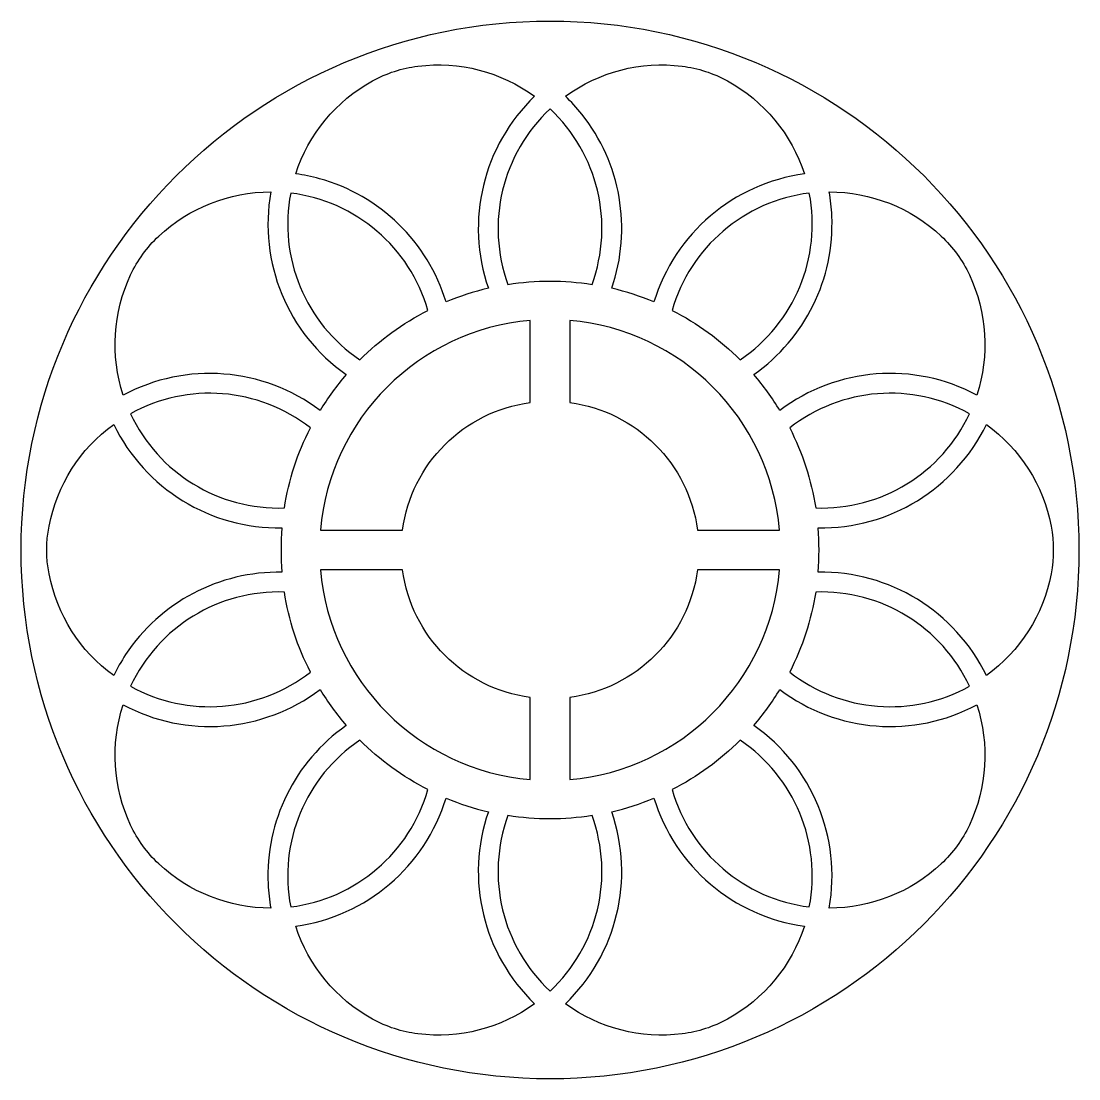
# Model space of a CAD drawing. Header units: millimetres. Extents: x 1345 to 2415, y 2948 to 4018.
import ezdxf

# ---------------------------------------------------------------- set-up
doc = ezdxf.new("R2010")
doc.units = ezdxf.units.MM
doc.layers.add('Layer 01', color=1, linetype='Continuous')

msp = doc.modelspace()

# ---------------------------------------------------------------- linework, layer by layer
at = {"layer": 'Layer 01'}
for points in [[(1646.4, 3858.3, 0.03298), (1622.5, 3863.2, -0.190914), (1700.1, 3957.2, -0.094785), (1746.1, 3972.1, -0.190923), (1864.1, 3941.7, 0.292281), (1817.3, 3747.5, 0.041401), (1774.5, 3733.6, 0.256825)], [(1911.7, 3923.7, 0.03298), (1895.2, 3941.7, -0.190914), (2013.2, 3972.1, -0.094785), (2059.2, 3957.2, -0.190923), (2136.9, 3863.2, 0.292281), (1984.8, 3733.6, 0.041401), (1942.1, 3747.5, 0.256825)], [(1879.7, 3928.9, 0.300648), (1837.1, 3751.4, -0.078702), (1922.2, 3751.4, 0.300648)], [(1647.1, 3623.9, 0.292281), (1448, 3639.4, -0.190914), (1455.5, 3761, -0.094785), (1483.9, 3800.1, -0.190923), (1597.3, 3844.9, 0.292281), (1673.5, 3660.3, 0.041401)], [(1617.4, 3843.7, 0.300648), (1687.3, 3675.1, -0.078702), (1756.2, 3725.1, 0.300648)], [(2141.9, 3843.7, 0.300648), (2003.2, 3725.1, -0.078702), (2072, 3675.1, 0.300648)], [(2164.7, 3820.6, 0.03298), (2162, 3844.9, -0.190914), (2275.4, 3800.2, -0.094785), (2303.8, 3761, -0.190923), (2311.4, 3639.4, 0.292281), (2112.2, 3623.9, 0.041401), (2085.8, 3660.3, 0.256825)], [(1859.7, 3631.9), (1859.7, 3714.9, 0.364718), (1647.5, 3502.8), (1730.5, 3502.8, -0.338136)], [(1899.7, 3714.9), (1899.7, 3631.9, -0.338136), (2028.9, 3502.8), (2111.8, 3502.8, 0.364718)], [(1455.4, 3620.6, 0.300648), (1611, 3525.3, -0.078702), (1637.3, 3606.3, 0.300648)], [(2148.4, 3525.3, 0.300648), (2304, 3620.6, 0.300648), (2122.1, 3606.3, -0.078702)], [(1450.4, 3376.9, 0.03298), (1438.4, 3355.7, -0.190914), (1373, 3458.6, -0.094785), (1373, 3506.9, -0.190923), (1438.4, 3609.8, 0.292281), (1608.6, 3505.2, 0.041401), (1608.6, 3460.3, 0.256825)], [(2150.8, 3505.2, 0.292281), (2321, 3609.8, -0.190914), (2386.4, 3506.9, -0.094785), (2386.4, 3458.6, -0.190923), (2321, 3355.7, 0.292281), (2150.8, 3460.3, 0.041401)], [(1730.5, 3462.8), (1647.5, 3462.8, 0.364718), (1859.7, 3250.6), (1859.7, 3333.6, -0.338136)], [(1899.7, 3333.6), (1899.7, 3250.6, 0.364718), (2111.8, 3462.8), (2028.9, 3462.8, -0.338136)], [(1455.4, 3344.9, 0.300648), (1637.3, 3359.3, -0.078702), (1611, 3440.2, 0.300648)], [(2122.1, 3359.3, 0.300648), (2304, 3344.9, 0.300648), (2148.4, 3440.2, -0.078702)], [(1594.6, 3144.9, 0.03298), (1597.3, 3120.6, -0.190914), (1483.9, 3165.4, -0.094785), (1455.5, 3204.5, -0.190923), (1448, 3326.2, 0.292281), (1647.1, 3341.6, 0.041401), (1673.5, 3305.2, 0.256825)], [(2112.2, 3341.6, 0.292281), (2311.4, 3326.2, -0.190914), (2303.8, 3204.5, -0.094785), (2275.4, 3165.4, -0.190923), (2162, 3120.6, 0.292281), (2085.8, 3305.2, 0.041401)], [(1687.3, 3290.4, 0.300648), (1617.4, 3121.8, 0.300648), (1756.2, 3240.4, -0.078702)], [(2003.2, 3240.4, 0.300648), (2141.9, 3121.8, 0.300648), (2072, 3290.4, -0.078702)], [(1864.1, 3023.8, -0.190914), (1746.1, 2993.4, -0.094785), (1700.1, 3008.3, -0.190923), (1622.5, 3102.3, 0.292281), (1774.5, 3231.9, 0.041401), (1817.3, 3218, 0.292281)], [(2136.9, 3102.3, -0.190914), (2059.2, 3008.3, -0.094785), (2013.3, 2993.4, -0.190923), (1895.2, 3023.8, 0.292281), (1942.1, 3218, 0.041401), (1984.8, 3231.9, 0.292281)], [(1879.7, 3036.6, 0.300648), (1922.2, 3214.1, -0.078702), (1837.1, 3214.1, 0.300648)]]:
    msp.add_lwpolyline(points, format="xyb", close=True, dxfattribs=at)
msp.add_circle((1879.7, 3482.8), 534.9, dxfattribs=at)

doc.saveas('drawing.dxf')
